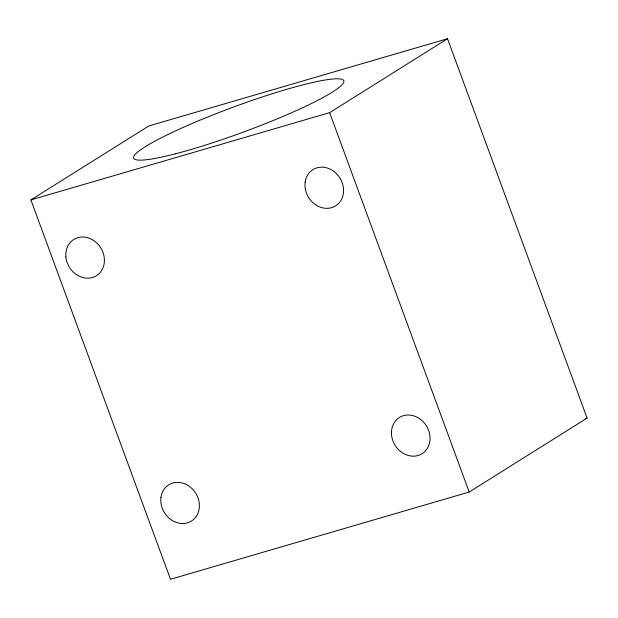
<?xml version="1.0" encoding="UTF-8"?>
<svg xmlns="http://www.w3.org/2000/svg" width="618" height="618" viewBox="0 0 618 618"><rect width="100%" height="100%" fill="white"/><g stroke="black" fill="none" stroke-linecap="round" stroke-linejoin="round"><path stroke-width="0.93" d="M30.9 199.908L148.799 125.964L447.517 38.725L587.1 418.092L469.201 492.036L170.483 579.275L30.9 199.908L329.626 112.661L447.517 38.725M585.254 418.633L587.1 418.092M329.626 112.661L469.201 492.036M65.871 256.717A21.375 18.432 57.9 0 0 96.23 275.852A21.375 18.432 57.9 0 0 93.21 240.224A21.375 18.432 57.9 0 0 65.871 256.717M305.137 182.31A21.375 18.432 57.9 0 0 331.603 207.671A21.375 18.432 57.9 0 0 336.084 173.272A21.375 18.432 57.9 0 0 305.137 182.31M160.95 497.505A21.375 18.432 57.9 0 0 187.408 522.859A21.375 18.432 57.9 0 0 191.889 488.467A21.375 18.432 57.9 0 0 160.95 497.505M391.488 431.418A21.375 18.432 57.9 0 0 419.197 455.126A21.375 18.432 57.9 0 0 421.561 420.201A21.375 18.432 57.9 0 0 391.488 431.418M175.574 153.766A111.974 13.449 -20.2 0 0 343.16 83.384A111.974 13.449 -20.2 0 0 197.459 121.221A111.974 13.449 -20.2 0 0 175.574 153.766"/></g></svg>
